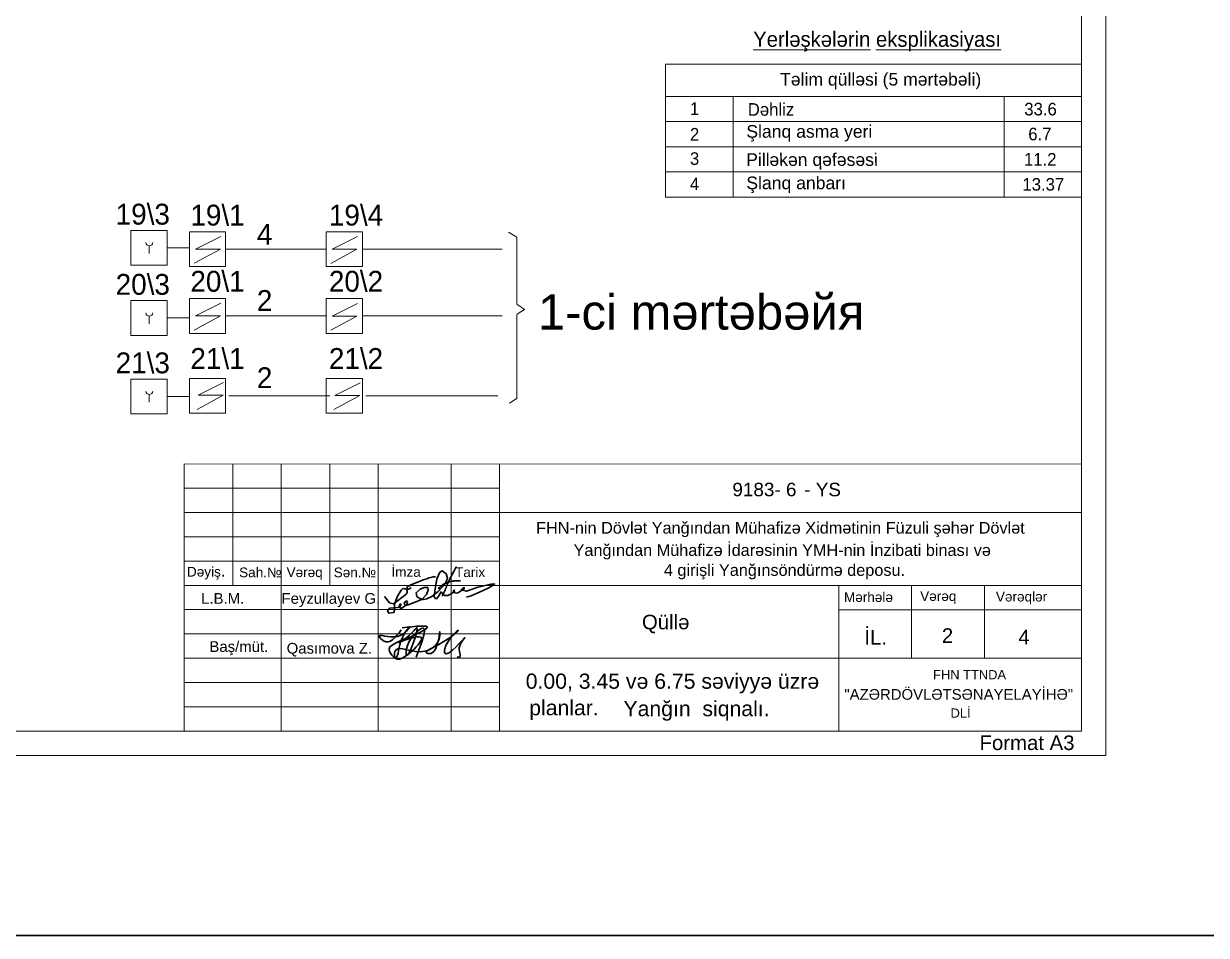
# Model space of a CAD drawing. Header units: millimetres. Extents: x 120281 to 1416367021, y -641565767 to 918373.
# Drawn here: x 1456616 to 1475900, y 556426 to 571287 of the extents above; entities that cross this region are included whole.
import ezdxf

# ---------------------------------------------------------------- set-up
doc = ezdxf.new("R2010")
doc.units = ezdxf.units.MM
for name, color, linetype, lineweight in [('0_Ном._пера__1_Ном._пера__21', 7, 'Continuous', 30), ('0_Ном._пера__21', 7, 'Continuous', 35), ('0_Ном._пера__7_Ном._пера__21', 7, 'Continuous', 30), ('cədvəl xətti-20', 7, 'Continuous', 25), ('cədvəl xətti-25', 7, 'Continuous', 25), ('Kunc stamp_n_n yaz_s__Ном._пера__7', 7, 'Continuous', 35), ('Künc ştampının yazısı', 7, 'Continuous', 13), ('Layer2', 7, 'Continuous', 13), ('LLLLLLLL', 7, 'Continuous', 30), ('Text blocks_Ном._пера__1', 7, 'Continuous', 15), ('Yazı', 7, 'Continuous', 15), ('перегородка', 130, 'Continuous', 20), ('размер', 90, 'Continuous', 40), ('размер 1', 6, 'Continuous', 15)]:
    doc.layers.add(name, color=color, linetype=linetype, lineweight=lineweight)
doc.styles.add('ARIAL', font='arial.ttf')
doc.styles.add('Arial-065-0', font='arial.ttf', dxfattribs={"width": 0.65})
doc.styles.add('ARİAL', font='arial.ttf')
doc.styles.add('Segoe UI Light', font='segoeuil.ttf', dxfattribs={"width": 0.7})
doc.styles.add('style3', font='a3ar(la).ttf', dxfattribs={"height": 200})

msp = doc.modelspace()

# ---------------------------------------------------------------- linework, layer by layer
at = {"color": 1, "lineweight": 35}
msp.add_lwpolyline([(1393712.40557, 589163.43754), (1557668.12304, 589163.43754), (1557668.12304, 556426.13315), (1393712.40557, 556426.13315)], close=True, dxfattribs=at)
at = {"color": 5, "lineweight": 30}
for points, knots in [([(1462771.10657, 561404.01882), (1462679.81352, 561283.85812), (1462561.15538, 561127.67925), (1462326.12345, 561380.68844), (1462734.09765, 561186.97845), (1463006.50409, 561577.19256), (1462711.39552, 561237.26859), (1462727.2307, 560863.47584), (1462461.10042, 561169.31746), (1462853.12414, 561197.00004), (1463139.16078, 561634.93955), (1462850.86593, 560819.5989), (1462848.09195, 561230.78552), (1463274.21944, 561636.61293), (1463104.26476, 561193.47383), (1463015.79376, 560962.7949)], [0, 0, 0, 0, 337.7239772583, 438.956720227, 737.3554519073, 996.3724539787, 1277.6953182295, 1558.9787848232, 1685.7932647882, 2101.3485790302, 2278.5061388281, 2752.4598596947, 2835.9346660897, 3282.1620426427, 3766.6540098133, 3766.6540098133, 3766.6540098133, 3766.6540098133]), ([(1462789.01007, 561439.79343), (1463008.11056, 561464.26831), (1463512.46953, 561520.60832), (1462347.95823, 561052.76904), (1463248.2751, 561405.68164), (1462956.05196, 561034.39132), (1462658.37293, 560852.64521), (1462660.62614, 561172.44901), (1463082.11642, 560954.08648), (1463410.20504, 561144.49904), (1463400.24086, 561496.42007), (1463385.81006, 561000.29129), (1463060.45237, 561035.18425), (1463498.21424, 561188.21508), (1463822.48231, 561512.5612), (1463479.46326, 561214.05246), (1463471.12233, 560881.93046), (1463956.90523, 561458.05685), (1463709.92028, 561155.00288), (1463716.19809, 561058.54961), (1463748.07862, 560954.19235), (1463697.90134, 560960.95052), (1463684.20738, 560962.7949)], [0, 0, 0, 0, 405.8229487159, 934.1852198427, 1313.4991400394, 1584.7858380167, 1877.4279141202, 1972.8274507196, 2307.034259041, 2785.2717706453, 2832.9715388669, 3201.7820807444, 3261.4618293311, 3655.4088395909, 3888.3779831286, 4264.180814542, 4329.7683134376, 4742.6278224687, 4916.5051747536, 4988.0548275962, 5083.4543649142, 5119.2624370818, 5119.2624370818, 5119.2624370818, 5119.2624370818])]:
    msp.add_open_spline(points, degree=3, knots=knots, dxfattribs=at)
at = {"layer": '0_Ном._пера__1_Ном._пера__21', "color": 5, "linetype": 'Continuous', "lineweight": 30}
for points, knots in [([(1463668.14152, 562433.83217), (1463667.81157, 562433.17347), (1463667.48266, 562432.5133), (1463667.1547, 562431.85172), (1463666.49846, 562430.52792), (1463665.6511, 562429.17118), (1463665.00027, 562427.8371), (1463663.69866, 562425.16901), (1463662.44916, 562422.47818), (1463661.16238, 562419.77243), (1463658.58882, 562414.36095), (1463656.0302, 562408.88252), (1463653.4197, 562403.36877), (1463652.38991, 562401.1937), (1463651.32624, 562399.01356), (1463650.2762, 562396.82983), (1463649.00842, 562394.19326), (1463647.74146, 562391.56223), (1463646.45048, 562388.94014), (1463645.15953, 562386.3181), (1463643.87633, 562383.70276), (1463642.56493, 562381.09543), (1463639.94213, 562375.88077), (1463637.2758, 562370.6951), (1463634.58384, 562365.53249), (1463629.19991, 562355.20725), (1463623.69268, 562344.97684), (1463618.13446, 562334.80411), (1463611.65802, 562322.95088), (1463605.10993, 562311.17594), (1463598.59463, 562299.42157), (1463593.89666, 562290.94586), (1463589.21617, 562282.48129), (1463584.59144, 562274.00522), (1463579.96671, 562265.52914), (1463575.39466, 562257.03839), (1463570.90835, 562248.52235), (1463561.93574, 562231.49027), (1463553.30442, 562214.35698), (1463545.26356, 562197.03956), (1463542.92817, 562192.00989), (1463540.64645, 562186.96446), (1463538.41676, 562181.90168), (1463533.95737, 562171.77609), (1463529.71736, 562161.58057), (1463525.75249, 562151.29804), (1463525.00023, 562149.34714), (1463524.29506, 562147.39304), (1463523.55653, 562145.42588), (1463522.81799, 562143.45871), (1463522.01399, 562141.48478), (1463521.28383, 562139.50175), (1463519.82348, 562135.53563), (1463518.40249, 562131.53424), (1463516.94618, 562127.5167), (1463515.57041, 562123.72131), (1463514.18792, 562119.90725), (1463512.78106, 562116.08003), (1463511.63853, 562112.97187), (1463510.45262, 562109.8563), (1463509.26871, 562106.73555), (1463508.14406, 562103.771), (1463507.05938, 562100.80133), (1463505.88077, 562097.83211), (1463505.29787, 562096.36365), (1463504.45554, 562094.8966), (1463503.85895, 562093.43379)], [0, 0, 0, 0, 1, 1, 1, 2, 2, 2, 3, 3, 3, 4, 4, 4, 5, 5, 5, 6, 6, 6, 7, 7, 7, 8, 8, 8, 9, 9, 9, 10, 10, 10, 11, 11, 11, 12, 12, 12, 13, 13, 13, 14, 14, 14, 15, 15, 15, 16, 16, 16, 17, 17, 17, 18, 18, 18, 19, 19, 19, 20, 20, 20, 21, 21, 21, 22, 22, 22, 22]), ([(1463460.82144, 561995.91053), (1463460.12087, 561994.18643), (1463459.42576, 561992.454), (1463458.73409, 561990.7141), (1463457.35064, 561987.234), (1463455.71758, 561983.73329), (1463454.34443, 561980.20067), (1463451.59813, 561973.13543), (1463448.84614, 561965.9796), (1463445.94, 561958.78898), (1463445.29972, 561957.20475), (1463444.75175, 561955.61721), (1463444.10071, 561954.03919)], [0, 0, 0, 0, 1, 1, 1, 2, 2, 2, 3, 3, 3, 4, 4, 4, 4]), ([(1463504.36049, 562093.42023), (1463503.76491, 562091.95737), (1463503.16351, 562090.49884), (1463502.55692, 562089.04441), (1463501.34358, 562086.13518), (1463499.84299, 562083.25795), (1463498.59185, 562080.37996), (1463496.08955, 562074.6239), (1463493.50447, 562068.92303), (1463490.91322, 562063.26701), (1463487.74113, 562056.34316), (1463484.53308, 562049.48406), (1463481.35104, 562042.65679), (1463478.16901, 562035.82951), (1463475.01066, 562029.03458), (1463471.9371, 562022.24701), (1463470.18429, 562018.37616), (1463468.47563, 562014.5069), (1463466.78742, 562010.63642), (1463465.39795, 562007.45084), (1463464.09825, 562004.26337), (1463462.76548, 562001.07246), (1463462.04915, 561999.35744), (1463460.93046, 561997.65368), (1463460.22859, 561995.92962)], [0, 0, 0, 0, 1, 1, 1, 2, 2, 2, 3, 3, 3, 4, 4, 4, 5, 5, 5, 6, 6, 6, 7, 7, 7, 8, 8, 8, 8])]:
    msp.add_open_spline(points, degree=3, knots=knots, dxfattribs=at)
at = {"layer": '0_Ном._пера__21', "color": 5, "linetype": 'Continuous', "lineweight": 30, "flags": 128}
msp.add_lwpolyline([(1462499.7696, 561949.03888), (1462580.43875, 561847.48174), (1462648.20398, 561831.85369), (1462845.84456, 561980.7366, 1.2496403785), (1462770.27391, 562051.56838, 0.0792582279), (1462662.10449, 561824.03969), (1462662.10449, 561726.79853), (1462651.67906, 561690.33311), (1462570.88212, 561676.44149), (1462550.90015, 561717.24805), (1462583.04513, 561758.92285), (1462712.49395, 561770.20975), (1462741.84941, 561777.74642), (1462769.79775, 561821.345), (1462759.71608, 561827.80773), (1462740.36674, 561797.62334), (1462756.16437, 561758.67201), (1462780.36353, 561758.67201), (1462861.92156, 561817.25496), (1462872.27788, 561858.65363), (1462857.01592, 561879.89765), (1462828.92751, 561859.71859), (1462822.67649, 561823.79159), (1462839.19644, 561800.93156), (1462886.4497, 561812.36157), (1463110.69492, 561901.03941), (1463183.91687, 561983.79664), (1463209.19587, 562055.22919), (1463203.78379, 562098.09828), (1463146.67418, 562098.09828), (1463079.30545, 562066.31526), (1463013.22042, 562011.64933), (1463027.43958, 561948.25058), (1463077.75379, 561914.36506), (1463138.89318, 561898.72869), (1463187.87104, 561912.71333), (1463271.03887, 561949.59578), (1463372.49311, 562031.75576), (1463494.06326, 562162.86206), (1463526.42365, 562250.26627), (1463507.18231, 562318.44156), (1463438.9631, 562366.51389), (1463400.48042, 562345.5369), (1463351.50256, 562237.15566), (1463320.89138, 562035.25193), (1463307.79196, 561948.85137), (1463326.13902, 561915.50814), (1463353.25177, 561915.50814), (1463389.98515, 561973.19491), (1463422.07525, 562023.5898), (1463449.45838, 561989.80174), (1463483.56798, 561967.07664), (1463529.92207, 561967.07664), (1463595.22695, 562000.55188), (1463642.33831, 562034.49403), (1463635.76465, 562057.4871), (1463622.06951, 562038.87368), (1463645.62514, 562010.40609), (1463686.71067, 562003.83661), (1463722.8659, 562025.73477), (1463800.65448, 562071.72092), (1463800.65448, 562091.97671), (1463780.9334, 562091.97671), (1463749.16064, 562059.12947), (1463834.61853, 562035.58894), (1463945.69098, 562075.26925), (1464020.8888, 562099.28494), (1464116.52601, 562122.9042), (1464234.80276, 562152.11469), (1464295.1587, 562152.11469), (1464261.63068, 562128.94631), (1464212.53293, 562095.01901), (1464106.08282, 562048.75073), (1463910.97822, 561961.28147), (1463836.26348, 561941.07759)], format="xyb", dxfattribs=at)
at = {"layer": '0_Ном._пера__7_Ном._пера__21', "color": 5, "linetype": 'Continuous', "lineweight": 30, "flags": 128}
for points in [[(1462935.7269, 562096.96929), (1462919.78217, 562082.84305), (1462897.57266, 562071.54313), (1462879.80459, 562071.54313), (1462867.68507, 562080.25227), (1462863.56614, 562093.55124), (1462867.20937, 562104.00051), (1462876.39864, 562112.55015), (1462899.61715, 562125.85656), (1462927.16955, 562141.6467), (1463025.67416, 562180.17531), (1463092.25861, 562206.21882), (1463143.67069, 562224.0618), (1463189.24591, 562239.87906), (1463221.43508, 562251.97029), (1463255.9818, 562261.43279), (1463292.4371, 562269.50713), (1463312.97186, 562270.2892), (1463332.13062, 562271.01887)], [(1463409.655, 562081.45701), (1463399.86908, 562078.66473), (1463395.30628, 562077.36279), (1463388.16538, 562077.36279), (1463384.77325, 562078.11287), (1463381.72321, 562079.54303), (1463381.72321, 562082.66601), (1463385.42058, 562088.21549), (1463394.04545, 562096.82734), (1463411.55897, 562113.95214), (1463426.78611, 562125.5902), (1463444.64057, 562138.1156), (1463463.60884, 562148.35752), (1463492.56921, 562163.69275), (1463516.41201, 562173.18397), (1463543.82317, 562182.80544), (1463566.15247, 562188.80736), (1463593.45881, 562196.69136), (1463617.12308, 562200.77079), (1463628.22093, 562202.12972), (1463649.03097, 562204.71678), (1463668.64657, 562206.27987), (1463678.02474, 562206.84502), (1463690.84457, 562207.09437), (1463708.32353, 562207.09437), (1463737.65133, 562207.46281)]]:
    msp.add_lwpolyline(points, dxfattribs=at)
at = {"layer": 'cədvəl xətti-20', "linetype": 'Continuous', "lineweight": 20}
for p, q in [((1473864.5802, 570100.80405), (1467080.28059, 570100.80046)), ((1473864.6388, 569690.43275), (1467080.28123, 569690.42916)), ((1473864.6388, 569690.43275), (1467080.33919, 569690.42916)), ((1473864.6974, 569280.06145), (1467080.33983, 569280.05787)), ((1473864.6974, 569280.06145), (1467080.39779, 569280.05787)), ((1473864.68732, 568869.69015), (1467080.3877, 568869.68657))]:
    msp.add_line(p, q, dxfattribs=at)
at = {"layer": 'cədvəl xətti-25', "linetype": 'Continuous', "lineweight": 20}
for p, q in [((1468185.15358, 568459.31585), (1468185.19392, 570100.80105)), ((1472601.92124, 568459.31818), (1472602.0378, 570100.80338))]:
    msp.add_line(p, q, dxfattribs=at)
msp.add_lwpolyline([(1473864.40505, 568459.31885), (1473864.52161, 570627.14322), (1467080.28123, 570627.14322), (1467080.16467, 568459.31527), (1473864.63944, 568459.31885)], dxfattribs=at)
at = {"layer": 'Layer2', "color": 7, "lineweight": 20}
for p, q in [((1459828.75886, 567819.47092), (1459415.44231, 567612.94551)), ((1462056.73609, 567816.23612), (1461643.41954, 567609.71071)), ((1458664.09057, 567539.21376), (1458664.09057, 567664.82451)), ((1459822.89006, 567612.94551), (1459397.73385, 567382.84092)), ((1459415.44231, 567612.94551), (1459822.89006, 567612.94551)), ((1462050.86729, 567609.71071), (1461625.71108, 567379.60612)), ((1461643.41954, 567609.71071), (1462050.86729, 567609.71071)), ((1459828.75886, 566728.79571), (1459415.44231, 566522.2703)), ((1462056.73609, 566725.56091), (1461643.41954, 566519.0355)), ((1458664.09057, 566394.86087), (1458664.09057, 566520.47161)), ((1459822.89006, 566522.2703), (1459397.73385, 566292.16571)), ((1459415.44231, 566522.2703), (1459822.89006, 566522.2703)), ((1462050.86729, 566519.0355), (1461625.71108, 566288.93091)), ((1461643.41954, 566519.0355), (1462050.86729, 566519.0355)), ((1459876.34434, 565435.71672), (1459463.02779, 565229.19132)), ((1462104.32157, 565432.48192), (1461691.00502, 565225.95652)), ((1458664.09057, 565115.38532), (1458664.09057, 565240.99607)), ((1459870.47554, 565229.19132), (1459445.31932, 564999.08672)), ((1459463.02779, 565229.19132), (1459870.47554, 565229.19132)), ((1462098.45277, 565225.95652), (1461673.29655, 564995.85192)), ((1461691.00502, 565225.95652), (1462098.45277, 565225.95652))]:
    msp.add_line(p, q, dxfattribs=at)
at = {"layer": 'Layer2', "color": 0, "lineweight": 20}
for p, q in [((1464522.83908, 567889.88017), (1464659.73277, 567808.33628)), ((1464659.73277, 567808.33628), (1464659.73277, 566721.32525)), ((1464659.73277, 566716.56155), (1464782.90291, 566629.74983)), ((1464782.90291, 566629.74983), (1464661.59938, 566551.10608)), ((1464659.73277, 566547.0354), (1464659.73277, 565181.22905)), ((1464659.96601, 565180.74054), (1464538.66248, 565102.09679))]:
    msp.add_line(p, q, dxfattribs=at)
at = {"layer": 'Layer2', "color": 7, "lineweight": 20}
for centre in [(1458665.10597, 567720.22961), (1458665.10597, 566575.87672), (1458665.10597, 565296.40118)]:
    msp.add_arc(centre, 55.07867, 181.337806806, 357.509377233, dxfattribs=at)
at = {"layer": 'LLLLLLLL', "color": 0, "linetype": 'Continuous', "lineweight": 20, "ltscale": 50}
for p, q in [((1459906.9831, 567612.52883), (1461549.72992, 567612.52883)), ((1462138.85292, 567612.52883), (1464416.90201, 567612.52883)), ((1459906.9831, 566521.85362), (1461549.72992, 566521.85362)), ((1462138.85292, 566521.85362), (1464416.90201, 566521.85362)), ((1459963.08799, 565221.71338), (1461605.83481, 565221.71338)), ((1462194.95781, 565221.71338), (1464347.77625, 565221.71338))]:
    msp.add_line(p, q, dxfattribs=at)
for points in [[(1458365.09021, 567917.41751), (1458954.21321, 567917.41751), (1458954.21321, 567350.95309), (1458365.09021, 567350.95309)], [(1459317.8601, 567895.76104), (1459906.9831, 567895.76104), (1459906.9831, 567329.29662), (1459317.8601, 567329.29662)], [(1461549.72992, 567895.76104), (1462138.85292, 567895.76104), (1462138.85292, 567329.29662), (1461549.72992, 567329.29662)], [(1458365.09021, 566773.06461), (1458954.21321, 566773.06461), (1458954.21321, 566206.60019), (1458365.09021, 566206.60019)], [(1459317.8601, 566805.08583), (1459906.9831, 566805.08583), (1459906.9831, 566238.62141), (1459317.8601, 566238.62141)], [(1461549.72992, 566805.08583), (1462138.85292, 566805.08583), (1462138.85292, 566238.62141), (1461549.72992, 566238.62141)], [(1458365.09021, 565493.58907), (1458954.21321, 565493.58907), (1458954.21321, 564927.12465), (1458365.09021, 564927.12465)], [(1459317.8601, 565502.07226), (1459906.9831, 565502.07226), (1459906.9831, 564935.60784), (1459317.8601, 564935.60784)], [(1461549.72992, 565502.07226), (1462138.85292, 565502.07226), (1462138.85292, 564935.60784), (1461549.72992, 564935.60784)]]:
    msp.add_lwpolyline(points, close=True, dxfattribs=at)
at = {"layer": 'размер', "color": 0, "lineweight": 20}
for p, q in [((1458954.21321, 567634.1853), (1459310.10423, 567634.1853)), ((1458954.21321, 566489.8324), (1459310.10423, 566489.8324)), ((1458954.21321, 565210.35686), (1459310.10423, 565210.35686)), ((1459232.21225, 564109.53031), (1473864.52161, 564109.03598)), ((1459232.21225, 559756.41208), (1459232.21225, 564109.53031)), ((1460023.68829, 562130.84021), (1460023.68829, 564109.53031)), ((1460815.16434, 559756.41208), (1460815.16434, 564109.53031)), ((1461606.64038, 562130.84021), (1461606.64038, 564109.53031)), ((1462398.11642, 559756.41208), (1462398.11642, 564109.53031)), ((1463585.33048, 559756.41208), (1463585.33048, 564109.53031)), ((1464376.80653, 564109.53031), (1464376.80653, 559756.41208)), ((1459232.21225, 563713.79229), (1464376.80653, 563713.79229)), ((1459232.21225, 563318.05427), (1473864.52161, 563317.55994)), ((1459232.21225, 562922.31625), (1464376.80653, 562922.31625)), ((1459232.21225, 562526.57823), (1464376.80653, 562526.57823)), ((1459232.21225, 562130.84021), (1473864.52161, 562130.34587)), ((1469907.1414, 562130.34587), (1469907.1414, 559755.91775)), ((1471094.35546, 562130.34587), (1471094.35546, 560943.13181)), ((1472281.56952, 562130.34587), (1472281.56952, 560943.13181)), ((1459232.21225, 561735.10219), (1464376.80653, 561735.10219)), ((1469907.1414, 561734.60785), (1473864.52161, 561734.60785)), ((1459232.21225, 561339.36416), (1464376.80653, 561339.36416)), ((1459232.21225, 560943.62614), (1473864.52161, 560943.13181)), ((1459232.21225, 560547.88812), (1464376.80653, 560547.88812)), ((1459232.21225, 560152.1501), (1464376.80653, 560152.1501))]:
    msp.add_line(p, q, dxfattribs=at)
at = {"layer": 'размер 1', "color": 0, "lineweight": 20}
for p, q in [((1474260.25963, 582867.01818), (1474260.25963, 559360.17973)), ((1473864.52161, 582471.28015), (1473864.52161, 559755.91775)), ((1473864.52161, 559755.91775), (1442601.21794, 559755.91775)), ((1474260.25963, 559360.17973), (1441018.26586, 559360.17973))]:
    msp.add_line(p, q, dxfattribs=at)
for points in [[(1441018.26586, 582867.01818), (1474260.25963, 582867.01818), (1474260.25963, 559360.17973), (1441018.26586, 559360.17973)], [(1442601.21794, 582471.28015), (1473864.52161, 582471.28015), (1473864.52161, 559755.91775), (1442601.21794, 559755.91775)]]:
    msp.add_lwpolyline(points, close=True, dxfattribs=at)

# ---------------------------------------------------------------- texts
at = {"color": 0, "lineweight": 20, "style": 'ARIAL'}
for s, height, p in [('Mərhələ', 158.295208, (1469990.72003, 561860.57797)), ('Vərəq', 158.295208, (1471233.60572, 561876.50039)), ('Vərəqlər', 158.295208, (1472468.23752, 561867.99248)), ('Qüllə', 237.442813, (1466697.23461, 561414.61163)), ('İL.', 237.442813, (1470323.91205, 561166.39801)), ('2', 237.44281, (1471587.08183, 561193.50647)), ('FHN TTNDA', 150.380527, (1471444.17697, 560599.91125)), ('"AZƏRDÖVLƏTSƏNAYELAYİHƏ"', 174.1247293, (1469997.80723, 560266.98424)), ('DLİ', 150.380298, (1471729.27003, 559973.5876)), ('Format A3', 237.442813, (1472201.67235, 559446.81078))]:
    msp.add_text(s, height=height, dxfattribs=at).set_placement(p)
at = {"color": 0, "lineweight": 20, "char_height": 339.8786527, "width": 750.8161054, "attachment_point": 1, "style": 'style3'}
for s, insert in [('{\\fA3 Times AzLat|b0|i0|c204|p18;19\\\\3}', (1458115.87011, 568351.64768)), ('{\\fA3 Times AzLat|b0|i0|c204|p18;19\\\\1}', (1459334.28555, 568336.06337)), ('{\\fA3 Times AzLat|b0|i0|c204|p18;19\\\\4}', (1461592.52187, 568336.06337)), ('{\\fA3 Times AzLat|b0|i0|c204|p18;4}', (1460417.88273, 568022.79464)), ('{\\fA3 Times AzLat|b0|i0|c204|p18;20\\\\3}', (1458115.87011, 567207.29478)), ('{\\fA3 Times AzLat|b0|i0|c204|p18;20\\\\1}', (1459334.28555, 567257.373)), ('{\\fA3 Times AzLat|b0|i0|c204|p18;20\\\\2}', (1461592.52187, 567257.373)), ('{\\fA3 Times AzLat|b0|i0|c204|p18;2}', (1460417.88273, 566944.10428)), ('{\\fA3 Times AzLat|b0|i0|c204|p18;21\\\\1}', (1459334.28555, 565998.57812)), ('{\\fA3 Times AzLat|b0|i0|c204|p18;21\\\\2}', (1461592.52187, 565998.57812)), ('{\\fA3 Times AzLat|b0|i0|c204|p18;21\\\\3}', (1458115.87011, 565927.81924)), ('{\\fA3 Times AzLat|b0|i0|c204|p18;2}', (1460417.88273, 565685.3094))]:
    msp.add_mtext(s, dxfattribs=dict(at, insert=insert))
at = {"color": 0, "lineweight": 20, "insert": (1472835.40825, 561407.8658), "char_height": 237.4428126, "attachment_point": 1, "style": 'ARIAL'}
msp.add_mtext('{\\fArial|b0|i0|c238|p34;4}           ', dxfattribs=at)
at = {"layer": 'Kunc stamp_n_n yaz_s__Ном._пера__7', "color": 0, "linetype": 'Continuous', "lineweight": 20, "insert": (1467662.16905, 566581.99466), "char_height": 572.6013492, "width": 42731.6090983, "attachment_point": 5, "line_spacing_factor": 1.049432, "style": 'ARİAL'}
msp.add_mtext('{\\fArial|b0|i0|c238|p34;1-ci mərtəbə\\fArial Az Lat|b0|i0|c204|p34;йя}', dxfattribs=at)
at = {"layer": 'Künc ştampının yazısı', "lineweight": 15, "insert": (1467586.95195, 560085.07797), "char_height": 247.4043743, "attachment_point": 5, "style": 'Segoe UI Light'}
msp.add_mtext('\\A1;{\\f@Arial Unicode MS|b0|i0|c238|p34;\\W1;Yanğın  siqnalı.}', dxfattribs=at)
at = {"layer": 'Text blocks_Ном._пера__1', "color": 7, "lineweight": 20, "style": 'ARIAL'}
for s, p in [('FHN-nin Dövlət Yanğından Mühafizə Xidmətinin Füzuli şəhər Dövlət', (1464971.45691, 562974.70139)), ('        Yanğından Mühafizə İdarəsinin YMH-nin İnzibati binası və', (1464993.19446, 562611.04668)), ('                            4 girişli Yanğınsöndürmə deposu.', (1464993.19446, 562286.05009))]:
    msp.add_text(s, height=189.6859385, dxfattribs=at).set_placement(p)
at = {"layer": 'Yazı', "linetype": 'Continuous', "lineweight": 20, "insert": (1470531.49221, 570996.00151), "char_height": 249.0673448, "attachment_point": 5, "style": 'Arial-065-0'}
msp.add_mtext('\\A2;{\\W0.95;\\LYerl\\fArial|b0|i0|c238|p34;əşkələrin eksplikasiyası}', dxfattribs=at)
at = {"layer": 'Yazı', "lineweight": 20, "style": 'Arial-065-0'}
for s, insert, char_height, attachment_point in [('{\\fArial|b0|i0|c238|p34;\\W1;Təlim qülləsi (5 mərtəbəli)}', (1468949.35659, 570215.75112), 205.114284, 7), ('\\A2;{\\fArial|b0|i0|c238|p34;\\W0.95;1}', (1467555.46099, 569901.6352), 205.114284, 5), ('\\A2;\\pxt0.85466;{\\fArial|b0|i0|c238|p34;\\W0.95;Dəhliz}', (1468423.33954, 569783.28766), 205.114284, 7), ('\\A2;{\\fArial|b0|i0|c238|p34;\\W0.95;33.6}', (1472931.6929, 569788.73179), 205.114284, 7), ('\\A2;{\\fArial|b0|i0|c238|p34;\\W0.95;2}', (1467555.46099, 569483.97625), 205.114284, 5), ('{\\fArial|b0|i0|c238|p34;\\W1;Şlanq asma yeri}', (1468399.20368, 569364.74308), 205.114284, 7), ('\\A2;{\\W0.95;6.7}', (1472996.33128, 569383.17367), 205.114284, 7), ('\\A2;{\\fArial|b0|i0|c238|p34;\\W0.95;3}', (1467555.46099, 569086.52535), 205.114284, 5), ('{\\fArial|b0|i0|c238|p34;\\W1;Pill\\fArial|b0|i0|c204|p34;\\Q-2;ə\\fArial|b0|i0|c238|p34;k\\fArial|b0|i0|c204|p34;ə\\fArial|b0|i0|c238|p34;n q\\fArial|b0|i0|c204|p34;ə\\fArial|b0|i0|c238|p34;f\\fArial|b0|i0|c204|p34;ə\\fArial|b0|i0|c238|p34;s\\fArial|b0|i0|c204|p34;ə\\fArial|b0|i0|c238|p34;si}', (1468396.12758, 568906.79489), 205.11428396, 7), ('\\A2;{\\W0.95;11.2}', (1472926.80774, 568972.80237), 205.114284, 7), ('\\A2;{\\fArial|b0|i0|c238|p34;\\W0.95;4}', (1467555.46121, 568676.15405), 205.114284, 5), ('{\\fArial|b0|i0|c238|p34;\\W1;Şlanq anbarı}', (1468399.18351, 568525.6137), 205.114284, 7), ('\\A2;{\\W0.95;1\\fArial|b0|i0|c238|p34;3.37}', (1472901.12462, 568562.43107), 205.114284, 7)]:
    msp.add_mtext(s, dxfattribs=dict(at, insert=insert, char_height=char_height, attachment_point=attachment_point))
at = {"layer": 'перегородка', "color": 7, "lineweight": 20, "style": 'ARIAL'}
for s, height, p in [('9183', 220.421206, (1468172.01954, 563583.14043)), ('- ', 220.421206, (1468857.03933, 563583.14043)), ('6', 220.42121, (1469045.1341, 563583.14043)), (' - ', 220.421206, (1469257.60557, 563583.14043)), ('YS', 220.421206, (1469531.25264, 563583.14043))]:
    msp.add_text(s, height=height, dxfattribs=at).set_placement(p)
at = {"layer": 'перегородка', "color": 0, "lineweight": 20, "style": 'ARIAL'}
for s, height, p in [('Dəyiş', 158.295208, (1459278.32239, 562274.0344)), ('Sah.№', 158.295208, (1460128.95441, 562263.32591)), ('Vərəq', 158.295208, (1460902.04758, 562266.02535)), ('Sən.№', 158.295208, (1461670.83954, 562263.32591)), ('İmza', 158.295208, (1462612.23616, 562270.85681)), ('Tarix', 158.295208, (1463649.07967, 562266.02535)), ('.', 197.86901, (1459831.27584, 562274.0344)), ('  L.B.M.         Feyzullayev G.', 174.1247293, (1459374.15727, 561830.91657)), ('Baş/müt.', 174.124729, (1459644.58347, 561046.03531)), ('Qasımova Z.', 174.1247293, (1460904.07983, 561018.45476)), ('0.00, 3.45 v', 247.4043743, (1464801.97226, 560445.78119)), ('ə 6.75 səviyyə üzrə   ', 247.4043743, (1466609.23927, 560445.78119)), ('planlar.', 247.404374, (1464859.11534, 560013.04839))]:
    msp.add_text(s, height=height, dxfattribs=at).set_placement(p)

doc.saveas('drawing.dxf')
